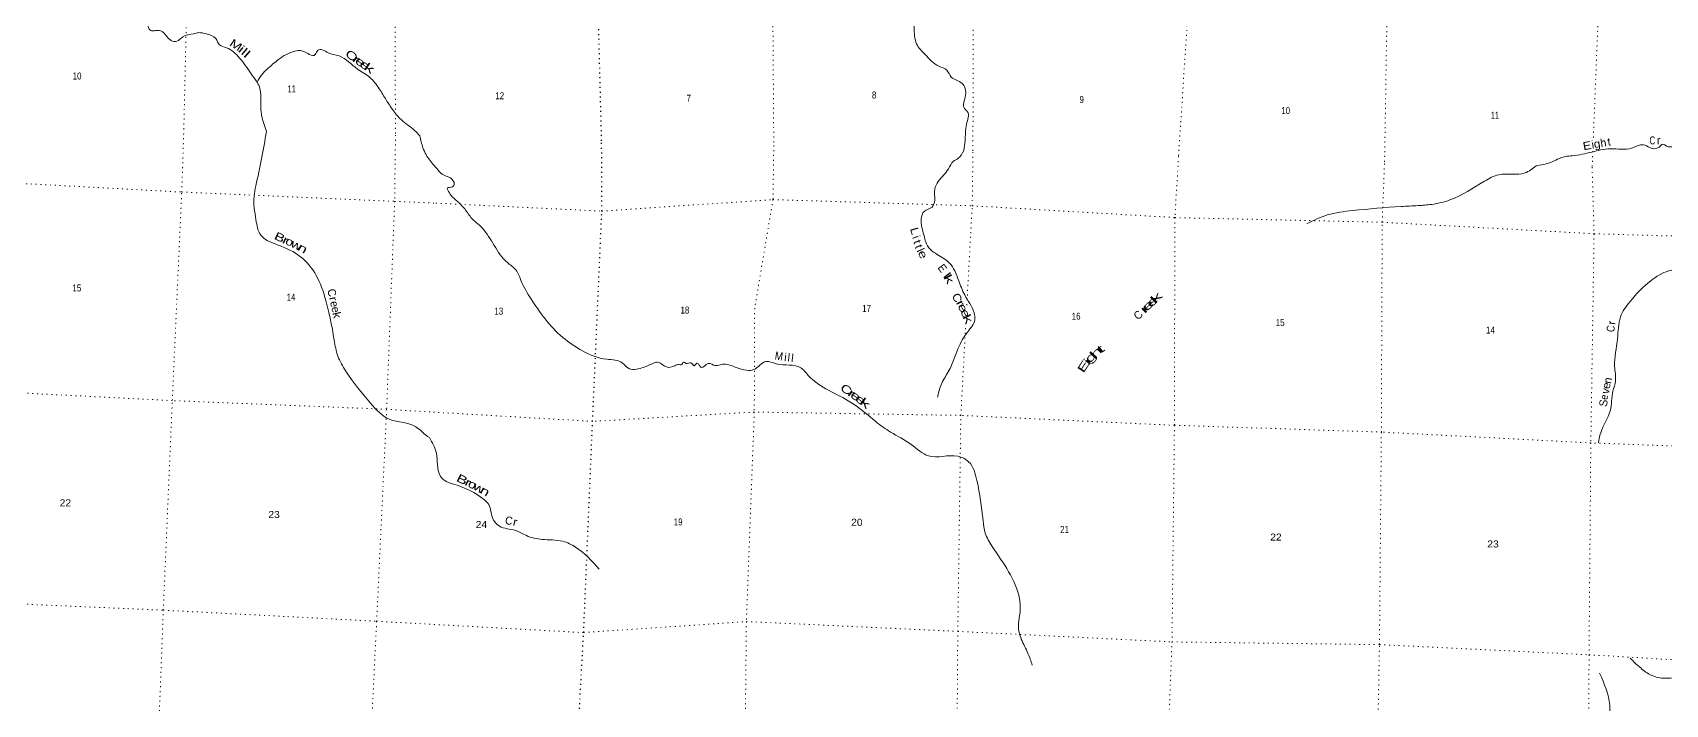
# Model space of a CAD drawing. Header units: feet. Extents: x -757852 to -501257, y -360805 to -170898.
# Drawn here: x -640442 to -599646, y -326147 to -309366 of the extents above; entities that cross this region are included whole.
import ezdxf
from ezdxf.enums import TextEntityAlignment as Align

# ---------------------------------------------------------------- set-up
doc = ezdxf.new("R2010")
doc.units = ezdxf.units.FT
doc.header["$LTSCALE"] = 80
doc.linetypes.add('DOTTED', pattern=[1.5, 0.3, -1.2])
for name, color, linetype, lineweight in [('39', 7, 'Continuous', 13), ('41', 7, 'Continuous', 13), ('6', 7, 'DOTTED', 25), ('7', 7, 'DOTTED', 13)]:
    doc.layers.add(name, color=color, linetype=linetype, lineweight=lineweight)

msp = doc.modelspace()

# ---------------------------------------------------------------- linework, layer by layer
at = {"layer": '39'}
for points in [[(-615710.23, -298267.04), (-616017.83, -298508.28), (-616520.72, -298783.76), (-616944.56, -299030.98), (-617176.44, -299234.59), (-617416.36, -299438.01), (-618077.32, -299941.03), (-618277.19, -300322.5), (-618363.41, -300485.4), (-618408.23, -300596.99), (-618479.11, -300705.93), (-618555.41, -300788.58), (-618727.93, -301031.88), (-618906.11, -301345.46), (-618901.52, -301578.99), (-619009.55, -301729.28), (-619104.75, -301932.21), (-619121.36, -302126.99), (-619300.94, -302414.38), (-619489.88, -302844.4), (-619422.62, -303147.88), (-619381.3, -303271.63), (-619421.03, -303423.59), (-619349.81, -303558.13), (-619237.78, -303752.03), (-619172.51, -303968.93), (-619034.83, -304183.57), (-618953.75, -304583.97), (-618815.67, -304867.04), (-618632.99, -305306.13), (-618557.77, -305527.3), (-618431.39, -305709.47), (-618385.29, -305972.18), (-618363.53, -306073.32), (-618361.78, -306169.95), (-618276.12, -306288.75), (-618175.9, -306472.3), (-618236.27, -306561.37), (-618223.59, -306706.56), (-618237.34, -306778.67), (-618261.47, -306951.13), (-618170.59, -307104.26), (-618071.63, -307513.15), (-617941.95, -307812.11), (-617914.61, -308018.02), (-617941.08, -308204.51), (-618199.8, -308266.61), (-618274.44, -308449.91), (-618349.26, -308641.26), (-618414.31, -309015.96), (-618404.39, -309450.84), (-618354.72, -309647.24), (-618141.88, -309914.02), (-617798.95, -310204.1), (-617602.25, -310301.46), (-617487.73, -310475.29), (-617222.05, -310630.68), (-617132.59, -310930.67), (-617156.47, -311264.11), (-617087.77, -311334.2), (-617109.36, -311655.63), (-617143.11, -312067.31), (-617178.11, -312312.74)], [(-641400.63, -309080.32), (-641365.32, -309185.46), (-641365.35, -309342.31), (-641226.44, -309414.38), (-641002.6, -309390.16), (-640803.3, -309148.11), (-640715.52, -309019.73), (-640552.07, -308997.93), (-640350.95, -308997.24), (-640164.67, -308947.9), (-640002.52, -308976.34), (-639876.47, -308923.38), (-639700.8, -308895.87), (-639544.83, -308930.18), (-639433.33, -308973.37), (-639376.22, -308864.28), (-639287.94, -308794.23), (-639193.98, -308659.98), (-639107.31, -308652.23), (-638980.62, -308730.01), (-638930.42, -308654.92), (-638861.88, -308648.7), (-638760.26, -308607.16), (-638590.78, -308585.52), (-638530.22, -308498.65), (-638302.11, -308542.92), (-637990.82, -308792.51), (-637862.92, -309057.33), (-637796.88, -309147.57), (-637677.43, -309116.56), (-637606.57, -309098.33), (-637540.44, -309262.98), (-637473.46, -309317.04), (-637372.83, -309313.68), (-637204.54, -309338.27), (-637048.13, -309511.34), (-636911.28, -309585.37), (-636769.36, -309540.87), (-636689.12, -309470.61), (-636419.67, -309393.31), (-636290.28, -309366.59), (-636106.02, -309395.62), (-635865.65, -309510.6), (-635771.23, -309669.96), (-635600.22, -309744.89), (-635271, -310000.99), (-634981.47, -310392.77), (-634834.9, -310600)], [(-634836.04, -310601.76), (-634718.74, -310419.87), (-634532.94, -310233.76), (-634300.62, -310036.83), (-633888.98, -309826.57), (-633713.83, -309819.15), (-633380.46, -309914.49), (-633315.26, -309803.6), (-633206.48, -309796.44), (-633057.58, -309870.78), (-632784.08, -309948.43), (-632325.99, -310276.33), (-632015.67, -310485.67), (-631781.68, -310769.4), (-631607.87, -311047.51), (-631447.19, -311289.08), (-631234.48, -311540.07), (-630901.43, -311806.74), (-630766.97, -311941.15)], [(-634596.44, -311836.8), (-634720.76, -311433.34), (-634741.98, -311086.89), (-634761.82, -310764.61), (-634836.04, -310601.76)], [(-634596.44, -311836.8), (-634864.68, -313195.77), (-634910.99, -313459.82), (-634862.04, -314038.32), (-634734.96, -314434.15), (-634384.52, -314643.51), (-633812.29, -314917.72), (-633394.59, -315368.33), (-633146.24, -315952.71), (-632905.45, -317051.59), (-632816.65, -317446.29), (-632618.41, -317822.08), (-631999.67, -318622.44), (-631520.14, -319028.63), (-630868.51, -319210.67), (-630591.3, -319442.01), (-630527.18, -319482.87)], [(-630766.97, -311941.15), (-630689.27, -312244.91), (-630611.75, -312414.08), (-630412.36, -312685.36), (-630341.15, -312762.45)], [(-602878.54, -312693.94), (-602519.81, -312609.24), (-602150.55, -312461.29), (-601969.2, -312441.57), (-601484.65, -312348.76), (-601020.48, -312267.52), (-600489.47, -312250.3), (-600290.77, -312176.67), (-600188.09, -312169.11), (-600038.94, -312237.14), (-599801.54, -312226.84), (-599707.39, -312154.68), (-599614.02, -312201.23), (-599439.21, -312203.48), (-599191.07, -311992.22), (-598957.24, -311877.19), (-598850.4, -311863.7), (-598784, -311772.55)], [(-617178.11, -312312.74), (-617315.44, -312505.64), (-617434.04, -312581), (-617559.71, -312768.86), (-617815.38, -313082.08), (-617900.99, -313275.02), (-617902.41, -313550.66), (-617967.34, -313722.01), (-618165.25, -313831.5), (-618238.64, -314018.72), (-618169.68, -314441.09), (-618127.62, -314595.13), (-618014.02, -314779.21), (-617838.6, -314906.57), (-617532.92, -315121.87), (-617309.26, -315546.29), (-617152.52, -315918.65), (-616917.36, -316363.5), (-616900.1, -316543.04), (-617076.96, -316840.23), (-617319.23, -317252.4), (-617519.76, -317756.23), (-617705.52, -318085.38), (-617774.3, -318250.58), (-617830.6, -318474.48)], [(-630343.84, -312759.54), (-630206.61, -312903.25), (-630004.16, -312997.11), (-629907.82, -313150.56), (-629949.78, -313215.86), (-630077.18, -313244.71), (-630026.33, -313370.81), (-629958.54, -313465.15), (-629874.19, -313541.82), (-629668.59, -313742.41), (-629490.14, -313980.52), (-629211.92, -314245.4), (-628580.16, -315111.17), (-628368, -315291.81), (-628234.87, -315570.99), (-627993.57, -316011.98)], [(-602875.48, -312691.96), (-603152.66, -312871.9), (-603809, -312915.01), (-604160.96, -313072.77), (-605027.92, -313547.01), (-605485.07, -313655.72), (-605825.56, -313687.02), (-606248.23, -313710.12), (-607458.81, -313811.1), (-608092.85, -313921.21), (-608605.25, -314141.16)], [(-598871.89, -315104.94), (-599138.72, -315231.11), (-599561.12, -315318.61), (-600009.91, -315564.38), (-600528.41, -316083.99), (-600767.96, -316470.08), (-600841, -317015.49), (-600913.88, -317703.77), (-600891.7, -318072.59), (-600954.73, -318322.46), (-601024.34, -318815.64), (-601262.17, -319360.74), (-601317.17, -319610.83)], [(-627993.52, -316009.97), (-627639.43, -316516.3), (-627197.73, -316978.65), (-626700.45, -317317.7), (-626099.11, -317524.67), (-625703.75, -317619.58), (-625570.39, -317741.8), (-625218.72, -317743), (-624942.32, -317629.53), (-624828.99, -317600.31), (-624607.1, -317718.83), (-624395.2, -317686.17), (-624291.9, -317656.69), (-624233.93, -317668.27), (-624179.71, -317595.25), (-624110.39, -317633.29), (-623995.43, -317618.2), (-623908.86, -317686.88), (-623842.91, -317626.24), (-623785.81, -317669.99), (-623735.22, -317731.69), (-623561.8, -317635.64), (-623386.26, -317684.52), (-623208.5, -317650.96), (-622884.95, -317725.87), (-622595.59, -317801.89), (-622426.29, -317784.21), (-622115.27, -317579.09), (-621861.62, -317638.07), (-621249.37, -317738.68), (-621061.57, -317928.74), (-619996.55, -318602.67), (-619372.48, -319083.9), (-619005.73, -319345.07), (-618489.56, -319654.43), (-618055.18, -319941.53), (-617325.84, -319948.63), (-617054.24, -320086.56), (-616847.79, -320552.79), (-616694.07, -321556.91), (-616640.24, -321870.22), (-616466.35, -322202.79), (-615784.25, -323510.56), (-615769.29, -323849.01), (-615812.67, -324189.95), (-615739.09, -324515.85), (-615571.99, -324876.41), (-615467.24, -325164.9)], [(-630527.18, -319482.87), (-630354.96, -319873.76), (-630255.72, -320439.8), (-630170.02, -320540.65), (-629915.73, -320649.96), (-629154.55, -321040.22), (-629043.12, -321155.83), (-628947.88, -321498.4), (-628778.32, -321694.02), (-628379.32, -321803.11), (-628105.44, -321931.04), (-627714.1, -322025.85), (-627196.88, -322073.65), (-626877.24, -322218.88), (-626283.19, -322769.75)], [(-599144, -325443.05), (-599739.77, -325489.79), (-599999.17, -325420.59), (-600261.54, -325238.63), (-600528.2, -324992.16)], [(-601288.07, -325370.61), (-601034.36, -326170.1), (-601035.74, -326518.18), (-601033.42, -326803.98), (-600961.51, -327117.77), (-600741.76, -327538.06), (-600248.61, -327955.49), (-600169.38, -328221.17), (-600246.93, -328933.48), (-600111.94, -329069.83), (-599692.33, -329308.24), (-599473.26, -329307.97), (-599241.83, -329276.02)]]:
    msp.add_spline(points, degree=3, dxfattribs=at)
at = {"layer": '6'}
for points in [[(-626224.9, -312065.34), (-626315.29, -308591.78), (-625868.94, -303260.23), (-625761.34, -298061.27), (-625523.37, -292873.55), (-625306.14, -287713.48), (-625115.27, -282391.8), (-624940.98, -277005.33), (-624746.34, -271693.8), (-624492.99, -266339.15)], [(-627353.63, -334778.81), (-626964.77, -329615.57), (-626673.76, -324355.19), (-626450.59, -319076.93), (-626220.11, -313825.01), (-626224.9, -312065.34)]]:
    msp.add_lwpolyline(points, dxfattribs=at)
at = {"layer": '7'}
msp.add_line((-601458.86, -312329.07), (-601474.74, -312728.6), dxfattribs=at)
for points in [[(-636664.9, -311777.54), (-636579.34, -308100.04), (-636437.8, -302927.59), (-636474.68, -297655.88), (-636358.17, -292440.53), (-636182.79, -287047.77), (-635905.3, -281750.23), (-635700.29, -276378.37), (-635366.68, -271088.35), (-635122.28, -266046.31)], [(-622734.8, -271795.19), (-622385.79, -276892.61), (-622585, -282141.65), (-622546.59, -287456.85), (-622393.41, -292849.3), (-622290.93, -298089.61), (-622063.11, -302954.67), (-621950.52, -308364.24), (-621923.33, -312182.52)], [(-606661.73, -312591.8), (-606597.44, -308640.25), (-606288.89, -303271.14), (-606429.84, -298472.58), (-606665.1, -293066.05), (-606690.66, -287974.52), (-606677.36, -282682.71), (-606725.46, -277437.7), (-606696.51, -272077.86)], [(-601434.07, -272139.86), (-601516.91, -277397.77), (-601464.16, -282701.25), (-601439.85, -288018.12), (-601388.52, -293210.89), (-601181.84, -298550.32), (-600963.47, -303819.61), (-601330.81, -306633.79), (-601334.72, -309205.31), (-601445.81, -312000.72)], [(-630122.39, -273556.49), (-630250.06, -276515.17), (-630755.78, -281850.89), (-630972.95, -287226.45), (-630948.14, -292576.27), (-631192.35, -297908.88), (-631075.76, -303208.85), (-631390.28, -308382.74), (-631376.4, -311923.91)], [(-616947.19, -312317.09), (-616938.83, -308319.51), (-616603.45, -303091.91)], [(-611292.16, -303213.45), (-611558.47, -308581.58), (-611808.95, -312454.91)], [(-637667.63, -334340.06), (-637378.8, -329076.56), (-637178.11, -323794.37), (-636952.63, -318559.16), (-636717.81, -313348.35), (-636664.9, -311777.54)], [(-631376.4, -311923.91), (-631397.08, -313581.3), (-631597.1, -318775.03), (-631846.63, -324071.87), (-632103.35, -329273.99), (-632377.59, -334588.19)], [(-661864.53, -312350.51), (-658142.53, -312571.24), (-652452.81, -312601.91), (-647431.98, -312820), (-642045.02, -313062.94), (-636717.81, -313348.35), (-631397.08, -313581.3), (-630365.95, -313625.36)], [(-621923.33, -312182.52), (-621943.63, -313536.99), (-622400.97, -316253.56), (-622410.78, -318845.06), (-622608.59, -324077.71), (-622660.93, -329356.44), (-622849.99, -334777.2)], [(-617100.35, -316172.21), (-616965.68, -313691.99), (-616947.19, -312317.09)], [(-611808.95, -312454.91), (-611901.05, -313986.1), (-611912.79, -319175.35), (-611972.47, -324576.63), (-612178.86, -329754.73), (-612325.05, -335010.68)], [(-606996.37, -335281.76), (-606888.37, -329871.66), (-606789.45, -324654.52), (-606742.42, -319349.49), (-606721.07, -314102.15), (-606661.73, -312591.8)], [(-601474.74, -312728.6), (-601427.17, -314390.21), (-601508.23, -319615.87), (-601552.92, -324908.88), (-601568.84, -330104.06), (-601887.16, -335407.99)], [(-630365.95, -313625.36), (-626220.11, -313825.01), (-621943.63, -313536.99), (-616965.68, -313691.99), (-611901.05, -313986.1), (-606721.07, -314102.15), (-601427.17, -314390.21), (-598854.85, -314463.93)], [(-617505.04, -334892.89), (-617364.21, -329614.4), (-617325.65, -324325.24), (-617250.01, -318928.4), (-617123.16, -316592.31)], [(-630511.11, -318841.96), (-631597.1, -318775.03), (-636952.63, -318559.16), (-642240.04, -318291), (-647504.87, -318142.14), (-652741.02, -317778.97), (-658327.3, -318058.98), (-662020.33, -317742.72)], [(-598991.96, -319709.38), (-601508.23, -319615.87), (-606730.26, -319345.79), (-611912.79, -319175.35), (-617250.01, -318928.4), (-622410.78, -318845.06), (-626450.59, -319076.93), (-630511.11, -318841.96)], [(-660631.87, -323022.19), (-660538.17, -323022.65), (-658616.13, -323057.08), (-658491.32, -323062.76), (-655704.77, -323172.89), (-653041.32, -323022.04), (-647745, -323461.37), (-642498.9, -323563.43), (-637178.11, -323794.37), (-631846.63, -324071.87), (-630655.22, -324137.67)], [(-630655.22, -324137.67), (-626673.76, -324355.19), (-622608.59, -324077.71), (-617325.65, -324325.24), (-611976.76, -324586.58), (-606789.45, -324654.52), (-601552.92, -324908.88), (-599131.6, -325051.15)]]:
    msp.add_lwpolyline(points, dxfattribs=at)

# ---------------------------------------------------------------- texts
at = {"layer": '41'}
for s, rotation, width, p in [('M', 326.701, 1.35, (-635417.94, -309756.55)), ('i', 321.677, 1.6, (-635285.99, -309857.14)), ('l', 319.867, 1.6, (-635214.83, -309914.34)), ('l', 318.728, 1.65, (-635149.18, -309980.49)), ('C', 323.808, 1.5, (-632538.49, -310016.06)), ('r', 323.808, 1.9, (-632409.5, -310105.32)), ('e', 324.127, 1.7, (-632308.98, -310180.36)), ('e', 326.595, 1.6, (-632196.39, -310257.45)), ('k', 326.595, 1.8, (-632083.33, -310336.67)), ('E', 10.824, 1.2, (-601583.08, -312286.13)), ('g', 10.168, 1.1, (-601336.28, -312238.78)), ('C', 359.629, 0.75, (-599969.98, -312157.44)), ('B', 334.339, 1.45, (-634311.7, -314567.56)), ('r', 334.284, 1.5, (-634163.25, -314639.08)), ('o', 336.122, 1.3, (-634061.76, -314679.4)), ('L', 285.95, 1.15, (-618495.64, -314347.67)), ('w', 334.375, 1.4, (-633890.74, -314761.71)), ('n', 331.16, 1.55, (-633741.55, -314840.87)), ('t', 289.754, 1.1, (-618430.26, -314624.9)), ('t', 290.937, 1.1, (-618391.91, -314743.87)), ('l', 294.294, 1.05, (-618348.3, -314840.17)), ('e', 295.996, 1.35, (-618286.72, -314950.03)), ('l', 307.506, 1.5, (-617674.21, -315488.61)), ('k', 299.474, 1.65, (-617633.48, -315571.47)), ('r', 282.373, 1.15, (-633025.65, -316035.74)), ('C', 292.85, 1.15, (-617434.03, -316026.8)), ('r', 296.092, 1.55, (-617346.06, -316165.49)), ('e', 299.184, 1.45, (-617285.25, -316289.72)), ('r', 44.407, 2.25, (-612590.31, -316335.48)), ('e', 44.407, 2, (-612504.24, -316248.19)), ('e', 43.297, 1.95, (-612398.9, -316153.15)), ('k', 43.297, 2.2, (-612300.33, -316060.28)), ('k', 282.373, 1.15, (-632934.86, -316442.23)), ('e', 299.184, 1.45, (-617220.75, -316427.51)), ('k', 297.716, 1.6, (-617160.45, -316561.99)), ('C', 82.496, 0.85, (-600913.93, -316775.33)), ('M', 351.373, 0.9, (-621809.15, -317543.35)), ('g', 48.948, 2, (-613932.29, -317539.09)), ('h', 45.099, 2.15, (-613801.58, -317428.71)), ('t', 42.401, 1.9, (-613689.53, -317342.52)), ('E', 56.616, 1.7, (-614105.89, -317759.68)), ('i', 52.509, 1.55, (-614013.63, -317645.73)), ('C', 327.671, 1.4, (-620168.52, -318362.17)), ('e', 75.482, 1.05, (-601025.98, -318208.27)), ('n', 79.124, 1.05, (-600990.95, -318072.57)), ('r', 324.94, 1.85, (-620034.17, -318454.11)), ('e', 324.94, 1.65, (-619934.16, -318524.62)), ('e', 322.26, 1.75, (-619810.99, -318619.84)), ('k', 322.26, 1.95, (-619703.9, -318702.72)), ('e', 83.82, 0.85, (-601077.82, -318481.42)), ('B', 334.023, 1.5, (-629753.58, -320617.73)), ('r', 334.023, 1.5, (-629605.62, -320689.82)), ('o', 334.023, 1.35, (-629498.74, -320741.73)), ('w', 332.538, 1.45, (-629333.42, -320827.45)), ('n', 330.863, 1.55, (-629188.42, -320907.59)), ('C', 349.096, 0.95, (-628560.86, -321654.71)), ('r', 347.049, 1.15, (-628405.87, -321687.63))]:
    msp.add_text(s, height=200, rotation=rotation, dxfattribs=dict(at, width=width)).set_placement(p, align=Align.CENTER)
for s, rotation, p in [('i', 10.168, (-601443.23, -312260.05)), ('h', 9.687, (-601179.01, -312213.42)), ('t', 9.687, (-601037.8, -312190.23)), ('r', 2.755, (-599807.87, -312153.72)), ('i', 288.95, (-618456.57, -314505.07)), ('E', 306.367, (-617789.51, -315310.08)), ('C', 285.24, (-633059.99, -315888.87)), ('e', 282.373, (-632996.96, -316166.49)), ('e', 282.373, (-632963.88, -316305.2)), ('C', 44.407, (-612749.72, -316491.62)), ('r', 82.496, (-600894.19, -316625.47)), ('i', 353.148, (-621642.35, -317568.53)), ('l', 353.148, (-621559.5, -317578.48)), ('l', 353.148, (-621468.58, -317591.06)), ('S', 82.206, (-601094.64, -318633.07)), ('v', 79.385, (-601045.7, -318337.22))]:
    msp.add_text(s, height=200, rotation=rotation, dxfattribs=at).set_placement(p, align=Align.CENTER)
at = {"layer": '7'}
for s, width, p in [('10', 0.85, (-639442.59, -310536.74)), ('11', 0.65, (-634070.48, -310859.4)), ('12', 0.85, (-628882.69, -311030.32)), ('8', 0.85, (-619470.49, -311010.51)), ('7', 0.85, (-624104.21, -311093.74)), ('9', 0.85, (-614285.02, -311124.11)), ('10', 0.85, (-609242.13, -311399.59)), ('11', 0.65, (-604004.41, -311517.89)), ('15', 0.85, (-639447.91, -315832.11)), ('14', 0.85, (-634096.16, -316062.57)), ('13', 0.85, (-628904, -316410.55)), ('18', 0.85, (-624254.75, -316383.86)), ('17', 0.85, (-619715.83, -316345.52)), ('16', 0.85, (-614479.57, -316538.16)), ('15', 0.85, (-609381.06, -316696.42)), ('14', 0.85, (-604126.7, -316882.92)), ('22', 1.1, (-639767.64, -321200.22)), ('23', 1.1, (-634552.24, -321490.84)), ('24', 1.1, (-629372.47, -321740.75)), ('19', 0.85, (-624423.95, -321677.32)), ('20', 1.1, (-619991.38, -321685.7)), ('21', 0.85, (-614769.29, -321865.8)), ('22', 1.1, (-609520.22, -322055.6)), ('23', 1.1, (-604095.35, -322227.64))]:
    msp.add_text(s, height=175, dxfattribs=dict(at, width=width)).set_placement(p)

doc.saveas('drawing.dxf')
